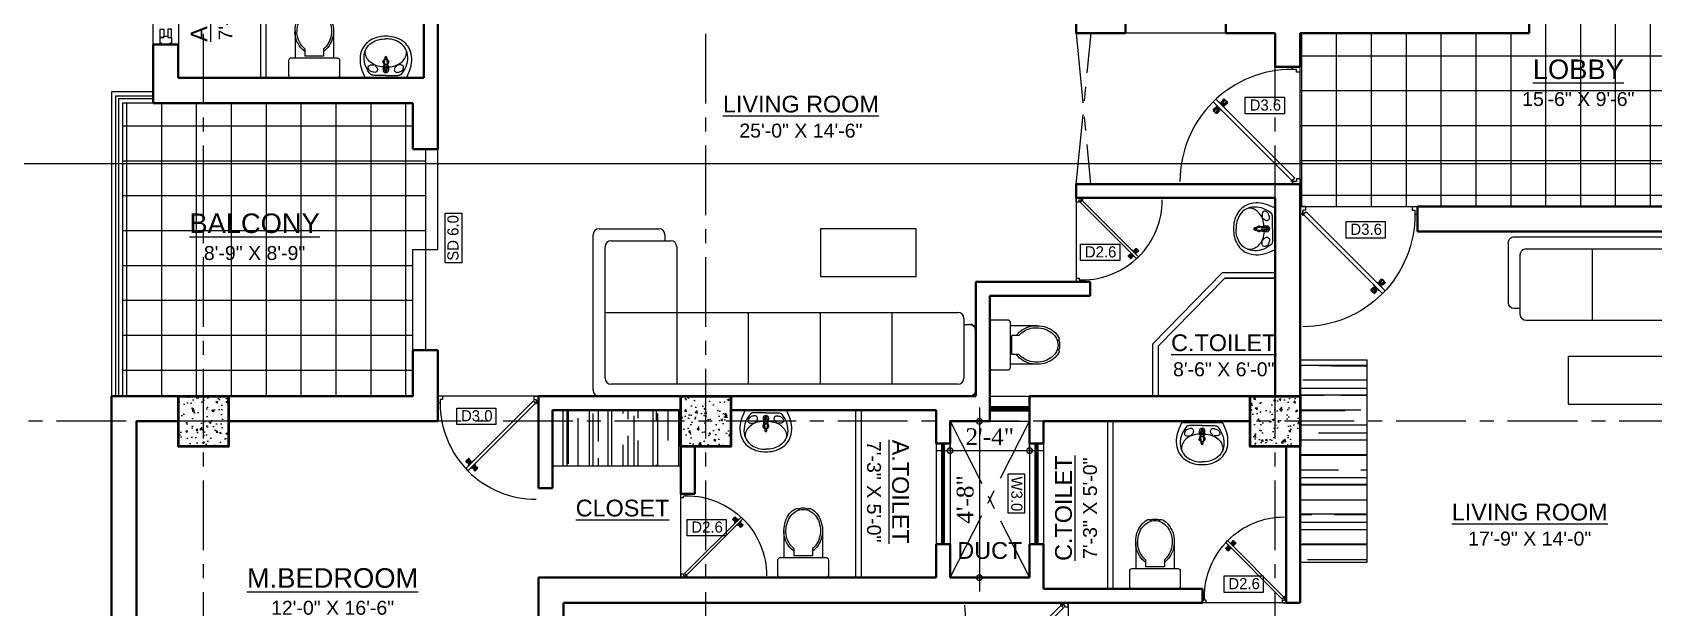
# Model space of a CAD drawing. Header units: inches. Extents: x 5223 to 201172, y -52570 to -12314.
# Drawn here: x 199560 to 200141, y -51948 to -51742 of the extents above; entities that cross this region are included whole.
import ezdxf

# ---------------------------------------------------------------- set-up
doc = ezdxf.new("R2010")
doc.units = ezdxf.units.IN
doc.header["$LTSCALE"] = 20
doc.header["$MEASUREMENT"] = 0
doc.header["$PDMODE"] = 98
doc.linetypes.add('CENTER', pattern=[2, 1.25, -0.25, 0.25, -0.25])
for name, color, linetype, lineweight in [('A FURNITURE', 43, 'Continuous', 5), ('A. WINDOW', 140, 'Continuous', 5), ('CL', 252, 'CENTER', 5), ('column', 1, 'Continuous', 35), ('D-DIM', 5, 'Continuous', 13), ('Dim', 7, 'Continuous', 9), ('Dimention', 77, 'Continuous', 9), ('door', 103, 'Continuous', 9), ('ELE 0.9', 252, 'Continuous', 9), ('FIXT', 34, 'Continuous', 5), ('fur', 44, 'Continuous', 5), ('furniture', 32, 'Continuous', 5), ('hatch tile', 253, 'Continuous', 0), ('Hatrch', 8, 'Continuous', 0), ('PUERTAS', 7, 'Continuous', 13), ('railings', 153, 'Continuous', 9), ('T-TEXT', 7, 'Continuous', 13), ('text', 247, 'Continuous', 13), ('Wall', 7, 'Continuous', 30), ('window', 150, 'Continuous', 13)]:
    doc.layers.add(name, color=color, linetype=linetype, lineweight=lineweight)
doc.styles.add('ARIAL', font='romans.shx')
doc.styles.get("Standard").update_dxf_attribs({"font": 'ARIALN.TTF'})
doc.styles.add('Times', font='times.ttf')
doc.dimstyles.new('D100', dxfattribs={"dimtxt": 8, "dimasz": 9, "dimexe": 5, "dimexo": 5, "dimgap": 2, "dimtad": 1, "dimdec": 0, "dimzin": 3, "dimdsep": 46, "dimlunit": 4, "dimtxsty": 'Times', "dimblk": 'DOTSMALL', "dimcen": 0.09, "dimdle": 5, "dimaunit": 1, "dimadec": 3, "dimazin": 0, "dimtfac": 1, "dimtdec": 0, "dimtix": 1, "dimtofl": 0, "dimtmove": 1, "dimatfit": 0, "dimfxl": 1, "dimtolj": 1, "dimtzin": 0, "dimarcsym": 0})

# ---------------------------------------------------------------- blocks, each defined once
blk = doc.blocks.new('COL')
at = {"layer": 'ELE 0.9'}
h = blk.add_hatch(dxfattribs=at)
h.set_pattern_fill('AR-CONC', color=256, style=0)
h.set_pattern_definition([(50, (0, 0), (7.17260183, -0.62752135), [0.75, -8.25]), (355, (0, 0), (-1.38751334, 7.52192134), [0.6, -6.6]), (100.4514, (0.598, -0.052), (5.78509382, 6.89439542), [0.6374019, -7.01142112]), (46.1842, (0, 2), (10.6724105, -1.65519014), [1.125, -12.375]), (96.6356, (0.889, 1.862), (9.34662706, 9.7411787), [0.9561029, -10.51713]), (351.1842, (0, 2), (9.34661945, 9.741186), [0.9, -9.9]), (21, (1, 1.5), (5.96907052, -4.0261889), [0.75, -8.25]), (326, (1, 1.5), (2.43315332, 7.25150045), [0.6, -6.6]), (71.4514, (1.4974, 1.1645), (8.4022263, 3.22530497), [0.6374019, -7.01142112]), (37.5, (0, 0), (0.121598553, 3.32893854), [0, -6.52, 0, -6.7, 0, -6.625]), (7.5, (0, 0), (2.630695374, 3.94411712), [0, -3.82, 0, -6.37, 0, -2.525]), (327.5, (-2.23, 0), (5.33822436, -0.225548717), [0, -2.5, 0, -7.8, 0, -10.35]), (317.5, (-3.23, 0), (5.8318617, 1.00104982), [0, -3.25, 0, -5.18, 0, -7.35])])
h.paths.add_polyline_path([(151149.68, -27522.26), (151149.68, -27540.26), (151167.68, -27540.26), (151167.68, -27522.26)])
at = {"layer": 'column'}
blk.add_lwpolyline([(151149.68, -27522.26), (151167.68, -27522.26), (151167.68, -27540.26)], dxfattribs=at)
blk.add_lwpolyline([(151149.68, -27522.26), (151167.68, -27522.26), (151167.68, -27540.26), (151149.68, -27540.26)], close=True, dxfattribs=at)
blk = doc.blocks.new('3ft')
at = {"layer": 'PUERTAS', "color": 8}
for p, q in [((22.57, 24.94), (21.65, 25.68)), ((22.63, 24.99), (21.69, 25.75)), ((22.74, 25.1), (21.84, 25.9)), ((22.13, 26.28), (21.98, 26.13)), ((22.88, 25.24), (22.01, 26.06)), ((22.13, 26.28), (22.27, 26.42)), ((22.29, 26.41), (22.27, 26.42)), ((23.16, 25.52), (22.34, 26.39)), ((23.3, 25.66), (22.5, 26.56)), ((23.41, 25.77), (22.65, 26.71)), ((22.69, 24.32), (23.02, 24.83)), ((23.46, 25.83), (22.72, 26.75)), ((22.95, 24.96), (22.84, 25.07)), ((22.98, 24.99), (22.86, 25.1)), ((23.03, 25.04), (22.91, 25.15)), ((22.91, 24.53), (23.1, 24.91)), ((23.11, 25.12), (22.99, 25.23)), ((23.13, 24.76), (23.18, 24.99)), ((23.28, 25.3), (23.17, 25.41)), ((23.36, 25.37), (23.25, 25.49)), ((23.31, 24.94), (23.28, 25.08)), ((23.41, 25.43), (23.3, 25.54)), ((23.46, 25.09), (23.32, 25.13)), ((23.44, 25.45), (23.33, 25.56)), ((23.64, 25.27), (23.41, 25.22)), ((23.87, 25.49), (23.49, 25.3)), ((24.08, 25.71), (23.57, 25.38)), ((23.63, 23.38), (24.14, 23.72)), ((23.84, 23.6), (24.22, 23.79)), ((24.07, 23.82), (24.3, 23.88)), ((24.25, 24), (24.39, 23.97)), ((24.25, 23.26), (24.99, 22.34)), ((24.27, 23.64), (24.38, 23.53)), ((24.3, 23.67), (24.41, 23.56)), ((24.3, 23.32), (25.06, 22.38)), ((24.35, 23.72), (24.46, 23.61)), ((24.4, 24.15), (24.43, 24.01)), ((24.41, 23.43), (25.2, 22.53)), ((24.43, 23.8), (24.54, 23.69)), ((24.58, 24.33), (24.52, 24.1)), ((24.55, 23.57), (25.37, 22.7)), ((24.6, 23.97), (24.72, 23.86)), ((24.8, 24.56), (24.61, 24.18)), ((25.02, 24.77), (24.68, 24.26)), ((24.68, 24.05), (24.79, 23.94)), ((24.73, 24.1), (24.85, 23.99)), ((24.76, 24.13), (24.87, 24.02)), ((24.83, 23.85), (25.7, 23.03)), ((24.97, 23.99), (25.87, 23.2)), ((25.08, 24.1), (26.02, 23.34)), ((25.14, 24.15), (26.06, 23.41)), ((25.58, 22.82), (25.43, 22.67)), ((25.58, 22.82), (25.73, 22.97)), ((25.72, 22.98), (25.73, 22.97)), ((0, 0), (36, 0))]:
    blk.add_line(p, q, dxfattribs=at)
at = {"layer": 'PUERTAS', "color": 1}
for p, q in [((21.67, 25.73), (22.17, 26.23)), ((22.49, 24.95), (21.67, 25.61)), ((21.7, 25.82), (22.14, 26.26)), ((21.73, 25.79), (21.7, 25.82)), ((22.58, 26.7), (22.14, 26.26)), ((22.67, 26.73), (22.17, 26.23)), ((22.61, 26.67), (22.58, 26.7)), ((22.6, 24.96), (23.02, 25.38)), ((22.61, 24.25), (22.92, 24.72)), ((22.62, 24.13), (22.61, 24.14)), ((22.7, 25.07), (22.71, 25.06)), ((23.45, 25.91), (22.79, 26.73)), ((22.82, 25.06), (23.08, 25.32)), ((22.94, 24.95), (22.83, 25.07)), ((22.92, 24.72), (22.92, 24.72)), ((22.93, 24.94), (23.19, 25.21)), ((22.93, 24.84), (22.93, 24.83)), ((23.44, 25.81), (23.02, 25.38)), ((23.34, 25.58), (23.08, 25.32)), ((23.46, 25.47), (23.19, 25.21)), ((23.33, 25.7), (23.34, 25.69)), ((23.45, 25.46), (23.33, 25.57)), ((23.44, 23.31), (23.45, 23.3)), ((23.56, 23.3), (24.03, 23.61)), ((23.57, 25.47), (23.57, 25.47)), ((24.15, 25.79), (23.68, 25.48)), ((23.68, 25.48), (23.68, 25.48)), ((24.03, 23.61), (24.03, 23.62)), ((24.14, 23.62), (24.14, 23.62)), ((24.25, 23.62), (24.51, 23.89)), ((24.27, 25.78), (24.26, 25.79)), ((24.26, 23.29), (24.69, 23.71)), ((24.26, 23.63), (24.37, 23.52)), ((24.37, 23.52), (24.63, 23.77)), ((24.37, 23.4), (24.37, 23.4)), ((24.78, 24.15), (24.51, 23.89)), ((24.89, 24.03), (24.63, 23.77)), ((25.11, 24.14), (24.69, 23.71)), ((24.77, 24.14), (24.88, 24.03)), ((24.79, 24.38), (24.78, 24.37)), ((24.78, 24.26), (24.78, 24.26)), ((25.1, 24.84), (24.79, 24.38)), ((25, 24.03), (25, 24.03)), ((25.09, 24.96), (25.1, 24.95)), ((25.22, 24.14), (26.03, 23.48)), ((26.04, 23.37), (25.54, 22.86)), ((26.01, 23.27), (25.57, 22.83)), ((25.98, 23.3), (26.01, 23.27)), ((24.26, 23.18), (24.92, 22.37)), ((25.04, 22.36), (25.54, 22.86)), ((25.1, 22.42), (25.13, 22.39)), ((25.13, 22.39), (25.57, 22.83))]:
    blk.add_line(p, q, dxfattribs=at)
at = {"layer": 'PUERTAS', "color": 2}
for p, q in [((21.99, 26.11), (21.98, 26.13)), ((26.05, 25.92), (25.23, 26.74)), ((25.42, 22.68), (25.43, 22.67))]:
    blk.add_line(p, q, dxfattribs=at)
at = {"layer": 'PUERTAS', "color": 1}
for centre, start, end in [((22.54, 25.01), 231.07637, 315), ((22.67, 24.2), 135, 225), ((22.73, 26.68), 38.92363, 135), ((22.77, 25.12), 225, 315), ((22.99, 24.89), 135, 219.74275), ((22.87, 24.78), 315, 39.74275), ((23.28, 25.63), 315, 45), ((23.39, 25.86), 315, 38.92363), ((23.51, 23.36), 225, 315), ((23.51, 25.41), 50.25725, 135), ((23.62, 25.53), 230.25725, 315), ((24.09, 23.56), 50.25725, 135), ((24.2, 23.68), 230.25725, 315), ((24.2, 25.73), 45, 135), ((24.32, 23.23), 135, 218.92363), ((24.42, 23.46), 135, 225), ((24.84, 24.31), 135, 219.74275), ((24.72, 24.21), 315, 39.74275), ((24.94, 23.98), 45, 135), ((25.04, 24.89), 315, 45), ((25.17, 24.08), 51.07637, 135), ((25.98, 23.42), 315, 51.07637), ((24.98, 22.42), 218.92363, 315)]:
    blk.add_arc(centre, 0.08, start, end, dxfattribs=at)
at = {"layer": 'window'}
for p, q in [((1.01, 2.52), (25.23, 26.74)), ((26.05, 25.92), (1.77, 1.64)), ((0, 2.4), (0, 0)), ((0.72, 2.4), (0, 2.4)), ((1.6, 0), (0, 0)), ((0.72, 1.52), (0.72, 2.44)), ((0.8, 1.52), (0.72, 1.52)), ((0.8, 1.52), (0.8, 2.41)), ((0.8, 1.2), (0.8, 1.52)), ((1.6, 1.2), (0.8, 1.2)), ((1.57, 1.84), (0.94, 2.47)), ((1.63, 1.89), (0.97, 2.55)), ((1.63, 1.89), (1.57, 1.84)), ((1.77, 1.64), (1.57, 1.84)), ((1.6, 0), (1.6, 1.2)), ((34.4, 0), (34.4, 1.2)), ((34.4, 1.2), (35.2, 1.2)), ((34.4, 0), (36, 0)), ((35.2, 1.2), (35.2, 2.4)), ((35.2, 2.4), (36, 2.4)), ((36, 0), (36, 2.4))]:
    blk.add_line(p, q, dxfattribs=at)
for radius in [0.155, 0.0752]:
    blk.add_circle((0.82, 2.56), radius, dxfattribs=at)
blk.add_arc((0.82, 2.56), 34.38, 359.72845, 90.03333, dxfattribs=at)
blk = doc.blocks.new('*U13')
at = {"color": 3, "xscale": -1}
blk.add_blockref('3ft', (42, 0), dxfattribs=at)
blk = doc.blocks.new('2ft6in')
at = {"layer": 'PUERTAS', "color": 8}
for p, q in [((18.81, 20.78), (18.04, 21.4)), ((18.86, 20.83), (18.08, 21.46)), ((18.95, 20.92), (18.2, 21.58)), ((18.44, 21.9), (18.31, 21.77)), ((19.07, 21.03), (18.34, 21.72)), ((18.44, 21.9), (18.56, 22.02)), ((18.58, 22.01), (18.56, 22.02)), ((19.3, 21.26), (18.61, 22)), ((19.42, 21.38), (18.75, 22.14)), ((19.51, 21.48), (18.88, 22.26)), ((18.91, 20.27), (19.19, 20.69)), ((19.55, 21.53), (18.93, 22.3)), ((19.13, 20.8), (19.03, 20.9)), ((19.15, 20.82), (19.05, 20.92)), ((19.09, 20.44), (19.25, 20.76)), ((19.19, 20.87), (19.1, 20.96)), ((19.25, 20.93), (19.16, 21.02)), ((19.28, 20.63), (19.32, 20.83)), ((19.4, 21.08), (19.31, 21.17)), ((19.47, 21.15), (19.38, 21.24)), ((19.43, 20.78), (19.4, 20.9)), ((19.51, 21.19), (19.42, 21.28)), ((19.55, 20.91), (19.43, 20.94)), ((19.53, 21.21), (19.44, 21.3)), ((19.7, 21.06), (19.51, 21.01)), ((19.89, 21.24), (19.58, 21.08)), ((20.07, 21.42), (19.64, 21.15)), ((19.69, 19.49), (20.12, 19.76)), ((19.87, 19.67), (20.18, 19.83)), ((20.06, 19.85), (20.25, 19.9)), ((20.21, 20), (20.33, 19.97)), ((20.21, 19.38), (20.83, 18.61)), ((20.23, 19.7), (20.32, 19.61)), ((20.25, 19.72), (20.34, 19.63)), ((20.25, 19.43), (20.88, 18.65)), ((20.29, 19.76), (20.38, 19.67)), ((20.33, 20.13), (20.36, 20.01)), ((20.34, 19.53), (21, 18.77)), ((20.36, 19.83), (20.45, 19.74)), ((20.48, 20.28), (20.44, 20.08)), ((20.46, 19.64), (21.14, 18.91)), ((20.5, 19.98), (20.6, 19.89)), ((20.67, 20.47), (20.51, 20.15)), ((20.85, 20.64), (20.57, 20.22)), ((20.57, 20.04), (20.66, 19.95)), ((20.61, 20.09), (20.7, 19.99)), ((20.63, 20.11), (20.72, 20.01)), ((20.69, 19.87), (21.42, 19.19)), ((20.81, 19.99), (21.56, 19.33)), ((20.9, 20.08), (21.68, 19.45)), ((20.95, 20.13), (21.72, 19.51)), ((21.32, 19.01), (21.2, 18.89)), ((21.32, 19.01), (21.44, 19.14)), ((21.43, 19.15), (21.44, 19.14)), ((0, 0), (30, 0))]:
    blk.add_line(p, q, dxfattribs=at)
at = {"layer": 'PUERTAS', "color": 1}
for p, q in [((18.06, 21.44), (18.48, 21.86)), ((18.74, 20.79), (18.06, 21.34)), ((18.08, 21.51), (18.45, 21.88)), ((18.11, 21.49), (18.08, 21.51)), ((18.82, 22.25), (18.45, 21.88)), ((18.9, 22.28), (18.48, 21.86)), ((18.84, 22.23), (18.82, 22.25)), ((18.83, 20.8), (19.18, 21.15)), ((18.84, 20.21), (19.1, 20.6)), ((18.85, 20.11), (18.84, 20.12)), ((18.92, 20.89), (18.93, 20.88)), ((19.54, 21.59), (18.99, 22.27)), ((19.02, 20.88), (19.24, 21.1)), ((19.12, 20.8), (19.03, 20.89)), ((19.1, 20.7), (19.11, 20.69)), ((19.1, 20.6), (19.1, 20.6)), ((19.11, 20.79), (19.33, 21.01)), ((19.54, 21.5), (19.18, 21.15)), ((19.45, 21.31), (19.24, 21.1)), ((19.55, 21.22), (19.33, 21.01)), ((19.45, 21.41), (19.45, 21.41)), ((19.54, 21.22), (19.45, 21.31)), ((19.53, 19.43), (19.54, 19.42)), ((19.64, 21.23), (19.64, 21.23)), ((19.64, 19.42), (20.02, 19.67)), ((19.74, 21.24), (19.73, 21.23)), ((20.12, 21.49), (19.74, 21.24)), ((20.02, 19.67), (20.03, 19.68)), ((20.12, 19.68), (20.12, 19.68)), ((20.21, 19.69), (20.43, 19.9)), ((20.22, 21.48), (20.22, 21.49)), ((20.22, 19.41), (20.57, 19.76)), ((20.22, 19.69), (20.31, 19.6)), ((20.22, 19.32), (20.76, 18.64)), ((20.31, 19.6), (20.52, 19.81)), ((20.31, 19.5), (20.31, 19.5)), ((20.65, 20.12), (20.43, 19.9)), ((20.74, 20.03), (20.52, 19.81)), ((20.93, 20.11), (20.57, 19.76)), ((20.64, 20.11), (20.73, 20.02)), ((20.66, 20.31), (20.65, 20.31)), ((20.65, 20.21), (20.65, 20.22)), ((20.91, 20.7), (20.66, 20.31)), ((20.84, 20.02), (20.83, 20.03)), ((20.86, 18.63), (21.28, 19.05)), ((20.91, 20.8), (20.91, 20.79)), ((20.91, 18.68), (20.94, 18.66)), ((20.94, 18.66), (21.31, 19.03)), ((21.02, 20.12), (21.7, 19.57)), ((21.7, 19.47), (21.28, 19.05)), ((21.67, 19.4), (21.31, 19.03)), ((21.65, 19.42), (21.67, 19.4))]:
    blk.add_line(p, q, dxfattribs=at)
at = {"layer": 'PUERTAS', "color": 2}
for p, q in [((18.33, 21.76), (18.31, 21.77)), ((21.71, 21.6), (21.02, 22.28)), ((21.18, 18.9), (21.2, 18.89))]:
    blk.add_line(p, q, dxfattribs=at)
at = {"layer": 'PUERTAS', "color": 1}
for centre, start, end in [((18.78, 20.84), 231.07637, 315), ((18.89, 20.16), 135, 225), ((18.94, 22.23), 38.92363, 135), ((18.97, 20.93), 225, 315), ((19.16, 20.74), 135, 219.74275), ((19.06, 20.65), 315, 39.74275), ((19.4, 21.36), 315, 45), ((19.49, 21.55), 315, 38.92363), ((19.59, 19.47), 225, 315), ((19.6, 21.18), 50.25725, 135), ((19.68, 21.28), 230.25725, 315), ((20.07, 19.63), 50.25725, 135), ((20.17, 21.44), 45, 135), ((20.16, 19.73), 230.25725, 315), ((20.27, 19.36), 135, 218.92363), ((20.35, 19.55), 135, 225), ((20.7, 20.26), 135, 219.74275), ((20.6, 20.17), 315, 39.74275), ((20.78, 19.98), 45, 135), ((20.82, 18.68), 218.92363, 315), ((20.87, 20.75), 315, 45), ((20.98, 20.07), 51.07637, 135), ((21.65, 19.52), 315, 51.07637)]:
    blk.add_arc(centre, 0.0667, start, end, dxfattribs=at)
at = {"layer": 'window'}
for p, q in [((0.84, 2.1), (21.02, 22.28)), ((21.71, 21.6), (1.47, 1.37)), ((0, 2), (0, 0)), ((0.6, 2), (0, 2)), ((1.33, 0), (0, 0)), ((0.6, 1.26), (0.6, 2.04)), ((0.67, 1.26), (0.6, 1.26)), ((0.67, 1.26), (0.67, 2.01)), ((0.67, 1), (0.67, 1.26)), ((1.33, 1), (0.67, 1)), ((1.31, 1.53), (0.79, 2.06)), ((1.36, 1.58), (0.81, 2.12)), ((1.36, 1.58), (1.31, 1.53)), ((1.47, 1.37), (1.31, 1.53)), ((1.33, 0), (1.33, 1)), ((28.67, 0), (28.67, 1)), ((28.67, 1), (29.33, 1)), ((28.67, 0), (30, 0)), ((29.33, 1), (29.33, 2)), ((29.33, 2), (30, 2)), ((30, 0), (30, 2))]:
    blk.add_line(p, q, dxfattribs=at)
for radius in [0.129, 0.0627]:
    blk.add_circle((0.68, 2.14), radius, dxfattribs=at)
blk.add_arc((0.68, 2.14), 28.65, 359.72845, 90.03333, dxfattribs=at)
blk = doc.blocks.new('*U14')
at = {"color": 3}
blk.add_blockref('2ft6in', (0, 0), dxfattribs=at)
blk = doc.blocks.new('*U19')
at = {"color": 3}
blk.add_blockref('3ft', (0, 0), dxfattribs=at)
blk = doc.blocks.new('*U21')
at = {"layer": 'PUERTAS', "color": 2}
for p, q in [((1.17, 2.94), (29.43, 31.2)), ((30.39, 30.24), (2.06, 1.92)), ((25.66, 30.46), (25.64, 30.48)), ((30.39, 30.24), (29.43, 31.2)), ((29.65, 26.47), (29.67, 26.45)), ((0, 2.8), (0, 0)), ((0.84, 2.8), (0, 2.8)), ((1.87, 0), (0, 0)), ((0.84, 1.77), (0.84, 2.85)), ((0.93, 1.77), (0.84, 1.77)), ((0.93, 1.77), (0.93, 2.81)), ((0.93, 1.4), (0.93, 1.77)), ((1.87, 1.4), (0.93, 1.4)), ((1.84, 2.14), (1.1, 2.88)), ((1.9, 2.21), (1.14, 2.97)), ((1.9, 2.21), (1.84, 2.14)), ((2.06, 1.92), (1.84, 2.14)), ((1.87, 0), (1.87, 1.4)), ((40.13, 0), (40.13, 1.4)), ((40.13, 1.4), (41.07, 1.4)), ((40.13, 0), (42, 0)), ((41.07, 1.4), (41.07, 2.8)), ((41.07, 2.8), (42, 2.8)), ((42, 0), (42, 2.8))]:
    blk.add_line(p, q, dxfattribs=at)
at = {"layer": 'PUERTAS', "color": 8}
for p, q in [((26.33, 29.09), (25.25, 29.96)), ((26.4, 29.16), (25.31, 30.04)), ((26.53, 29.29), (25.48, 30.21)), ((25.81, 30.65), (25.64, 30.48)), ((26.69, 29.45), (25.67, 30.41)), ((25.81, 30.65), (25.99, 30.83)), ((26.01, 30.81), (25.99, 30.83)), ((27.02, 29.77), (26.06, 30.79)), ((27.18, 29.94), (26.26, 30.99)), ((27.31, 30.07), (26.43, 31.16)), ((27.37, 30.14), (26.5, 31.21)), ((26.78, 29.12), (26.65, 29.25)), ((26.8, 29.15), (26.67, 29.28)), ((26.72, 28.62), (26.95, 29.06)), ((26.86, 29.21), (26.73, 29.34)), ((26.96, 29.3), (26.83, 29.43)), ((26.99, 28.89), (27.05, 29.16)), ((27.16, 29.51), (27.03, 29.64)), ((27.26, 29.6), (27.13, 29.73)), ((27.2, 29.09), (27.15, 29.26)), ((27.32, 29.66), (27.18, 29.79)), ((27.37, 29.27), (27.2, 29.31)), ((27.34, 29.69), (27.21, 29.82)), ((27.58, 29.48), (27.31, 29.42)), ((27.84, 29.74), (27.41, 29.52)), ((28.09, 29.99), (27.5, 29.61)), ((26.48, 28.37), (26.86, 28.97)), ((27.57, 27.28), (28.17, 27.67)), ((27.82, 27.53), (28.25, 27.76)), ((28.08, 27.79), (28.35, 27.86)), ((28.29, 28), (28.46, 27.96)), ((28.29, 27.14), (29.16, 26.06)), ((28.32, 27.58), (28.45, 27.45)), ((28.35, 27.61), (28.48, 27.48)), ((28.35, 27.21), (29.23, 26.11)), ((28.41, 27.67), (28.54, 27.54)), ((28.46, 28.18), (28.51, 28.01)), ((28.48, 27.34), (29.4, 26.28)), ((28.5, 27.76), (28.63, 27.63)), ((28.67, 28.39), (28.61, 28.12)), ((28.64, 27.5), (29.6, 26.48)), ((28.7, 27.97), (28.83, 27.84)), ((28.94, 28.65), (28.71, 28.21)), ((29.18, 28.9), (28.8, 28.3)), ((28.8, 28.06), (28.93, 27.93)), ((28.86, 28.12), (28.99, 27.99)), ((28.88, 28.15), (29.01, 28.02)), ((28.96, 27.82), (29.99, 26.87)), ((29.13, 27.99), (30.18, 27.06)), ((29.26, 28.12), (30.35, 27.23)), ((29.33, 28.18), (30.41, 27.31)), ((29.85, 26.62), (29.67, 26.45)), ((29.85, 26.62), (30.02, 26.79)), ((30, 26.81), (30.02, 26.79)), ((0, 0), (42, 0))]:
    blk.add_line(p, q, dxfattribs=at)
at = {"layer": 'PUERTAS', "color": 1}
for p, q in [((25.28, 30.01), (25.87, 30.6)), ((26.24, 29.11), (25.29, 29.88)), ((25.32, 30.12), (25.83, 30.63)), ((25.35, 30.09), (25.32, 30.12)), ((26.35, 31.15), (25.83, 30.63)), ((26.45, 31.19), (25.87, 30.6)), ((26.38, 31.12), (26.35, 31.15)), ((26.36, 29.12), (26.86, 29.61)), ((26.49, 29.24), (26.5, 29.24)), ((27.36, 30.23), (26.59, 31.18)), ((26.63, 29.24), (26.93, 29.54)), ((26.77, 29.11), (26.64, 29.24)), ((26.75, 29.1), (27.06, 29.41)), ((27.35, 30.11), (26.86, 29.61)), ((27.23, 29.84), (26.93, 29.54)), ((27.37, 29.71), (27.06, 29.41)), ((27.22, 29.98), (27.23, 29.97)), ((27.35, 29.7), (27.22, 29.83)), ((27.49, 29.72), (27.5, 29.72)), ((27.63, 29.73), (27.62, 29.72)), ((28.17, 30.09), (27.63, 29.73)), ((28.31, 30.08), (28.3, 30.09)), ((29.27, 29.12), (29.28, 29.11)), ((26.38, 28.3), (26.74, 28.84)), ((26.39, 28.15), (26.38, 28.16)), ((26.74, 28.84), (26.75, 28.84)), ((26.75, 28.97), (26.75, 28.97)), ((27.35, 27.2), (27.36, 27.19)), ((27.49, 27.19), (28.03, 27.54)), ((28.03, 27.54), (28.04, 27.55)), ((28.17, 27.55), (28.16, 27.56)), ((28.29, 27.56), (28.6, 27.87)), ((28.3, 27.04), (29.07, 26.09)), ((28.31, 27.17), (28.8, 27.66)), ((28.31, 27.57), (28.44, 27.44)), ((28.43, 27.43), (28.73, 27.74)), ((28.44, 27.3), (28.43, 27.3)), ((28.91, 28.17), (28.6, 27.87)), ((29.03, 28.04), (28.73, 27.74)), ((29.3, 28.16), (28.8, 27.66)), ((28.89, 28.16), (29.02, 28.03)), ((28.91, 28.3), (28.91, 28.3)), ((29.28, 28.98), (28.92, 28.44)), ((28.92, 28.44), (28.92, 28.43)), ((29.17, 28.03), (29.16, 28.04)), ((29.21, 26.09), (29.79, 26.67)), ((29.28, 26.16), (29.31, 26.12)), ((29.31, 26.12), (29.83, 26.64)), ((29.42, 28.16), (30.37, 27.4)), ((30.38, 27.26), (29.79, 26.67)), ((30.34, 27.15), (29.83, 26.64)), ((30.31, 27.19), (30.34, 27.15))]:
    blk.add_line(p, q, dxfattribs=at)
at = {"layer": 'PUERTAS', "color": 2}
for radius in [0.181, 0.0878]:
    blk.add_circle((0.96, 2.99), radius, dxfattribs=at)
at = {"layer": 'PUERTAS', "color": 8}
blk.add_arc((0.96, 2.99), 40.11, 359.72845, 90.03333, dxfattribs=at)
at = {"layer": 'PUERTAS', "color": 1}
for centre, start, end in [((26.3, 29.18), 231.07637, 315), ((26.52, 31.12), 38.92363, 135), ((26.56, 29.3), 225, 315), ((26.82, 29.03), 135, 219.74275), ((27.16, 29.91), 315, 45), ((27.29, 30.17), 315, 38.92363), ((27.43, 29.65), 50.25725, 135), ((27.56, 29.79), 230.25725, 315), ((28.24, 30.02), 45, 135), ((29.21, 29.04), 315, 45), ((26.45, 28.23), 135, 225), ((26.68, 28.91), 315, 39.74275), ((27.42, 27.25), 225, 315), ((28.1, 27.49), 50.25725, 135), ((28.23, 27.63), 230.25725, 315), ((28.38, 27.1), 135, 218.92363), ((28.5, 27.37), 135, 225), ((28.98, 28.36), 135, 219.74275), ((28.84, 28.24), 315, 39.74275), ((29.1, 27.97), 45, 135), ((29.14, 26.15), 218.92363, 315), ((29.37, 28.09), 51.07637, 135), ((30.31, 27.33), 315, 51.07637)]:
    blk.add_arc(centre, 0.0933, start, end, dxfattribs=at)
blk = doc.blocks.new('E')
at = {"layer": 'fur'}
for p, q in [((-50734.79, -225247.83), (-50734.79, -225247.24)), ((-50734.79, -225249.87), (-50734.79, -225249.26))]:
    blk.add_line(p, q, dxfattribs=at)
blk.add_lwpolyline([(-50724.63, -225248.55, -0.136997), (-50726.19, -225254.7, -0.186769), (-50730.71, -225258.35, -0.175283), (-50738.11, -225258.08), (-50740.91, -225256.94, -0.305773), (-50741.21, -225256.51), (-50741.21, -225248.55), (-50741.21, -225240.59, -0.305773), (-50740.91, -225240.16), (-50738.11, -225239.02, -0.175283), (-50730.71, -225238.75, -0.186769), (-50726.19, -225242.4, -0.136997)], format="xyb", close=True, dxfattribs=at)
for points in [[(-50740.17, -225248.55), (-50740.17, -225243.81, -0.123005), (-50739.85, -225242.51, -0.188998), (-50732.94, -225239.84, -0.253182), (-50727.17, -225243, -0.15566), (-50725.67, -225248.55, -0.992442)], [(-50736.78, -225247.54, -0.063766), (-50736.26, -225244.68, -0.149285), (-50734.03, -225241.47, -0.091017), (-50732.07, -225240.44, -0.13567), (-50730.3, -225240.38, 11.129076)], [(-50736.13, -225244.33), (-50736.39, -225244.24, -0.109697), (-50737.32, -225245.07, -0.323693), (-50738.63, -225244.92, -0.126322), (-50738.92, -225244.49, -0.134788), (-50738.96, -225243.82, -0.061666), (-50738.47, -225242.39, -0.216659), (-50737.53, -225241.62, -0.086919), (-50736.79, -225241.55, -0.280276), (-50736.19, -225241.99, -0.116579), (-50736.01, -225243.06, -0.023936), (-50736.09, -225243.75), (-50735.89, -225243.78)], [(-50740.17, -225248.55), (-50740.17, -225253.29, 0.123005), (-50739.85, -225254.59, 0.188998), (-50732.94, -225257.26, 0.253182), (-50727.17, -225254.1, 0.15566), (-50725.67, -225248.55, 0.992442)], [(-50733.31, -225249), (-50733.76, -225249.07, -0.090943), (-50733.99, -225249.15), (-50735.55, -225249.37), (-50736.79, -225249.56), (-50737.97, -225249.68, -0.413838), (-50739.07, -225248.55, -0.413838), (-50737.97, -225247.42), (-50736.79, -225247.53), (-50735.55, -225247.72), (-50733.99, -225247.95, -0.090943), (-50733.76, -225248.02), (-50733.31, -225248.1, -0.482882)], [(-50736.13, -225252.76), (-50736.39, -225252.86, 0.109697), (-50737.32, -225252.03, 0.323693), (-50738.63, -225252.18, 0.126322), (-50738.92, -225252.61, 0.134788), (-50738.96, -225253.28, 0.061666), (-50738.47, -225254.71, 0.216659), (-50737.53, -225255.48, 0.086919), (-50736.79, -225255.55, 0.280276), (-50736.19, -225255.11, 0.116579), (-50736.01, -225254.04, 0.023936), (-50736.09, -225253.35), (-50735.89, -225253.32)], [(-50736.79, -225247.53, 0.462811), (-50737.95, -225248.55, 0.462811), (-50736.79, -225249.56)], [(-50736.87, -225247.72, 0.414214), (-50737.65, -225248.55, 0.685598)], [(-50736.87, -225249.37, -0.414214), (-50737.65, -225248.55, -0.685598)], [(-50736.87, -225247.72), (-50734.11, -225248.1, -0.389882), (-50733.73, -225248.55, -1.391857)], [(-50736.87, -225249.37), (-50734.11, -225249, 0.389882), (-50733.73, -225248.55, 1.391857)], [(-50736.78, -225249.56, 0.06387), (-50736.26, -225252.41, 0.149285), (-50734.03, -225255.63, 0.091017), (-50732.07, -225256.66, 0.13567), (-50730.3, -225256.72, -11.129076)], [(-50733.76, -225249.07, 0.245866), (-50733.39, -225248.55, 0.245866), (-50733.76, -225248.02)], [(-50733.31, -225248.1), (-50733.03, -225248.13, -0.409667), (-50732.65, -225248.55, -0.409667), (-50733.03, -225248.96), (-50733.31, -225249)], [(-50733.31, -225248.1, -0.389882), (-50732.93, -225248.55, -0.230616), (-50733.08, -225248.9, -0.146126), (-50733.31, -225249)]]:
    blk.add_lwpolyline(points, format="xyb", dxfattribs=at)
for centre, radius in [((-50738.5, -225248.55), 0.535), ((-50738.5, -225248.55), 0.334), ((-50736.38, -225248.55), 0.713), ((-50736.38, -225248.55), 0.45)]:
    blk.add_circle(centre, radius, dxfattribs=at)
for radius, start, end in [(1.12, 226.79311, 331.13189), (1.12, 29.8074, 132.41438), (0.844, 244.46231, 311.95213), (0.844, 49.5633, 114.02227)]:
    blk.add_arc((-50734.79, -225248.55), radius, start, end, dxfattribs=at)
blk = doc.blocks.new('_DotSmall')
at = {"layer": 'Dimention', "color": 0, "const_width": 0.5}
blk.add_lwpolyline([(-0.0625, 0, 1), (0.0625, 0, 1)], format="xyb", close=True, dxfattribs=at)
blk = doc.blocks.new('*D49')
at = {"layer": 'Defpoints', "color": 0, "transparency": 16777216}
for p in [(199917.31, -51891.47), (199888.81, -51894.2), (199917.31, -51894.2)]:
    blk.add_point(p, dxfattribs=at)
at = {"layer": 'Dim', "color": 0, "lineweight": 5, "transparency": 16777216}
for p, q in [((199888.81, -51891.47), (199888.81, -51886.47)), ((199917.31, -51891.47), (199917.31, -51886.47)), ((199883.81, -51891.47), (199922.31, -51891.47))]:
    blk.add_line(p, q, dxfattribs=at)
at = {"layer": 'Dim', "color": 0, "lineweight": 5, "transparency": 16777216, "xscale": 4, "yscale": 4, "zscale": 4, "rotation": 180}
blk.add_blockref('_DotSmall', (199888.81, -51891.47), dxfattribs=at)
at = {"layer": 'Dim', "color": 0, "lineweight": 5, "transparency": 16777216, "xscale": 4, "yscale": 4, "zscale": 4}
blk.add_blockref('_DotSmall', (199917.31, -51891.47), dxfattribs=at)
at = {"layer": 'Dim', "color": 0, "transparency": 16777216, "insert": (199903.06, -51886.47), "char_height": 6, "attachment_point": 5, "style": 'Times'}
blk.add_mtext('\\A1;2\'-4"', dxfattribs=at)
blk = doc.blocks.new('*D50')
at = {"layer": 'Defpoints', "color": 0, "transparency": 16777216}
for p in [(199905.16, -51880.96), (199899.32, -51936.96), (199905.16, -51936.96)]:
    blk.add_point(p, dxfattribs=at)
at = {"layer": 'Dim', "color": 0, "lineweight": 5, "transparency": 16777216}
for p, q in [((199900.16, -51880.96), (199894.32, -51880.96)), ((199899.32, -51875.96), (199899.32, -51941.96)), ((199900.16, -51936.96), (199894.32, -51936.96))]:
    blk.add_line(p, q, dxfattribs=at)
at = {"layer": 'Dim', "color": 0, "lineweight": 5, "transparency": 16777216, "xscale": 4, "yscale": 4, "zscale": 4}
for p, rotation in [((199899.32, -51880.96), 90), ((199899.32, -51936.96), 270)]:
    blk.add_blockref('_DotSmall', p, dxfattribs=dict(at, rotation=rotation))
at = {"layer": 'Dim', "color": 0, "transparency": 16777216, "insert": (199894.26, -51908.96), "char_height": 6, "attachment_point": 5, "rotation": 90, "style": 'Times'}
blk.add_mtext('\\A1;4\'-8"', dxfattribs=at)
blk = doc.blocks.new('TOILTK')
for p, q in [((8.98, 0), (-8.98, 0)), ((-9.98, -1), (-9.98, -6.99)), ((9.98, -6.99), (9.98, -1)), ((-8.98, -7.99), (8.98, -7.99)), ((-7.6, -18.64), (-7.6, -7.99)), ((3.7, -8.66), (-3.7, -8.66)), ((-3.7, -11.49), (-3.7, -8.66)), ((3.7, -11.49), (3.7, -8.66)), ((7.6, -18.64), (7.6, -7.99)), ((-3.25, -27.09), (-3.07, -27.19)), ((3.25, -27.09), (3.07, -27.19))]:
    blk.add_line(p, q)
for points in [[(-3.7, -10.49, 0.072335), (-5.38, -12.03, 0.089665), (-7.16, -15.27, 0.09785), (-7.6, -18.64, 0.081351), (-7, -22.31, 0.089665), (-5.38, -25.26, 0.095836), (-3.07, -27.19, 0.079312)], [(-3.7, -11.49, 0.055189), (-4.81, -12.59, 0.089411), (-6.41, -15.51, 0.097396), (-6.8, -18.54, 0.080942), (-6.26, -21.84, 0.089411), (-4.81, -24.49, 0.104746), (-2.53, -26.34, 0.118951), (0, -26.95, 0.118951), (2.53, -26.34, 0.104746), (4.81, -24.49, 0.089411), (6.26, -21.84, 0.080942), (6.8, -18.54, 0.080942), (6.26, -15.25, 0.089411), (4.81, -12.59, 0.055189), (3.7, -11.49, 0.118951)], [(3.25, -27.09, 0.089115), (5.38, -25.26, 0.089665), (7, -22.31, 0.081351), (7.6, -18.64, 0.081351), (7, -14.98, 0.089665), (5.38, -12.03, 0.072335), (3.7, -10.49, 0.118397)], [(-1.93, -27.21, 0.085299), (0, -27.55, 0.085299), (1.93, -27.21, 0.003669)]]:
    blk.add_lwpolyline(points, format="xyb")
for centre, radius, start, end in [((-8.98, -1), 1, 90, 180), ((8.98, -1), 1, 0, 90), ((-8.98, -6.99), 1, 180, 270), ((8.98, -6.99), 1, 270, 0), ((-2.48, -26.19), 1.16, 239.46815, 330.99108), ((2.48, -26.19), 1.16, 209.00892, 300.53185)]:
    blk.add_arc(centre, radius, start, end)
blk = doc.blocks.new('bo salon14')
for p, q in [((-1112, 1557), (-2281, 1557)), ((501, 1557), (-1557, 1557)), ((-2336, 1502), (-2336, -612)), ((-2225, 1391), (-2225, -501)), ((-1112, 1446), (-2169, 1446)), ((-1558, -501), (-1558, 1446)), ((389, 1446), (-1446, 1446)), ((-890, 1446), (-890, 779)), ((-222, 1446), (-222, 779)), ((445, 834), (445, 1391)), ((556, 946), (556, 1502)), ((-2225, 779), (-1558, 779)), ((-2225, 779), (389, 779)), ((445, 890), (501, 890)), ((-890, 445), (0, 445)), ((-890, 0), (-890, 445)), ((0, 445), (0, 0)), ((-2225, 111), (-1558, 111)), ((0, 0), (-890, 0)), ((-2169, -556), (-1613, -556)), ((-1669, -612), (-1669, -556)), ((-2281, -667), (-1724, -667))]:
    blk.add_line(p, q)
for centre, start, end in [((-2281, 1502), 90, 180), ((501, 1502), 0, 90), ((-2169, 1391), 90, 180), ((389, 1391), 0, 90), ((501, 946), 270, 0), ((389, 834), 270, 0), ((-2169, -501), 180, 270), ((-1613, -501), 270, 0), ((-2281, -612), 180, 270), ((-1724, -612), 270, 0)]:
    blk.add_arc(centre, 55.6, start, end)
blk = doc.blocks.new('Frame_w_casement2_p')
for points in [[(-2.5, 0.75), (-2.5, 2), (-5.5, 2), (-5.5, 0.75)], [(-2.5, -0.75), (-2.5, -2), (-5.5, -2), (-5.5, -0.75)]]:
    blk.add_lwpolyline(points, close=True)
blk.add_lwpolyline([(0, 1.5), (0, -1.5), (-0.5, -1.5), (-0.5, -2), (-2.5, -2), (-2.5, -2), (-2.5, -2), (-2.5, -0.75), (-3, -0.75), (-3, 0.75), (-2.5, 0.75), (-2.5, 2), (-2.5, 2), (-0.5, 2), (-0.5, 1.5), (0, 1.5), (-0.5, 1.5)])

msp = doc.modelspace()

# ---------------------------------------------------------------- hatches: boundary and pattern name
at = {"layer": 'hatch tile'}
h = msp.add_hatch(dxfattribs=at)
h.set_pattern_fill('NET', color=256, scale=100, style=0)
h.set_pattern_definition([(7e-07, (3164.823, 0), (-1.5e-07, 12.5), []), (90.000001, (3164.823, 0), (-12.5, -1.5e-07), [])])
h.paths.add_polyline_path([(200087.31, -51803.96), (200087.31, -51788.61), (200014.31, -51788.61), (200014.31, -51795.96), (200014.31, -51803.96)])
h.paths.add_polyline_path([(200176.31, -51803.96), (200176.31, -51788.61), (200087.31, -51788.61), (200087.31, -51803.96)])
h.paths.add_polyline_path([(200176.31, -51788.61), (200176.31, -51803.96), (200200.31, -51803.96), (200200.31, -51788.61)])
h.paths.add_polyline_path([(200176.31, -51788.61), (200200.31, -51788.61), (200200.31, -51677.96), (200176.31, -51677.96)])
h.paths.add_polyline_path([(200200.31, -51401.26), (200176.31, -51401.25), (200176.31, -51464.39), (200200.31, -51464.96)])
h.paths.add_polyline_path([(200087.31, -51741.96), (200014.31, -51741.96), (200014.31, -51788.61), (200087.31, -51788.61)])
edge = h.paths.add_edge_path()
edge.add_line((200096.31, -51741.96), (200087.31, -51741.96))
edge.add_line((200087.31, -51741.96), (200087.31, -51788.61))
edge.add_line((200087.31, -51788.61), (200176.31, -51788.61))
edge.add_line((200176.31, -51788.61), (200176.31, -51677.96))
edge.add_line((200176.31, -51677.96), (200152.31, -51677.96))
edge.add_line((200152.31, -51677.96), (200152.31, -51475.96))
edge.add_arc((200152.16, -51469.89), 6.07, 88.64634, 271.35366, ccw=False)
edge.add_line((200152.31, -51463.83), (200176.31, -51464.39))
edge.add_line((200176.31, -51464.39), (200176.31, -51401.25))
edge.add_line((200176.31, -51401.25), (200144.31, -51401.25))
edge.add_line((200144.31, -51401.25), (200144.31, -51395.45))
edge.add_line((200144.31, -51395.45), (200096.31, -51395.45))
edge.add_line((200096.31, -51395.45), (200096.31, -51689.96))
edge.add_line((200096.31, -51689.96), (200096.31, -51741.96))
h = msp.add_hatch(dxfattribs=at)
h.set_pattern_fill('NET', color=256, scale=100, style=0)
h.set_pattern_definition([(7e-07, (9868.833, -2325.126), (-1.5e-07, 12.5), []), (90.000001, (9868.833, -2325.126), (-12.5, -1.5e-07), [])])
h.paths.add_polyline_path([(199621.31, -51766.96), (199603.24, -51766.96), (199592.31, -51766.96), (199592.31, -51871.96), (199612.31, -51871.96), (199621.31, -51871.96)])
h.paths.add_polyline_path([(199614.89, -51804.67), (199664.33, -51804.67), (199664.33, -51825.07), (199614.89, -51825.07)], flags=9)
h.paths.add_polyline_path([(199696.31, -51871.96), (199696.31, -51855.46), (199696.31, -51819.46), (199700.81, -51819.46), (199700.81, -51783.46), (199696.31, -51783.46), (199696.31, -51766.96), (199621.31, -51766.96), (199621.31, -51871.96), (199630.31, -51871.96), (199630.31, -51871.96)])
at = {"layer": 'Hatrch'}
h = msp.add_hatch(dxfattribs=at)
h.set_pattern_fill('AR-RROOF', color=256, scale=8, style=0)
h.set_pattern_definition([(0, (9868.833, -2325.1255), (17.6, 8), [120, -16, 40, -8]), (0, (9879.473, -2321.126), (-8, 10.64), [24, -2.64, 48, -6]), (0, (9872.833, -2318.3255), (41.6, 5.36), [64, -11.2, 32, -8])])
h.paths.add_polyline_path([(200038.31, -51880.96), (200038.31, -51858.88), (200014.31, -51858.88), (200014.31, -51871.96), (200014.31, -51880.96)])
h.paths.add_polyline_path([(200014.31, -51931.43), (200038.31, -51931.43), (200038.31, -51880.96), (200014.31, -51880.96), (200014.31, -51889.96)])
h = msp.add_hatch(dxfattribs=at)
h.set_pattern_fill('AR-RROOF', color=256, scale=8, angle=90, style=0)
h.set_pattern_definition([(90.0000007, (12151.656, -7410.209), (-8.0000002, 17.5999999), [120, -16, 40, -8]), (90.000001, (12147.656, -7399.569), (-10.6399999, -8.00000013), [24, -2.64, 48, -6]), (90.0000007, (12144.856, -7406.209), (-5.36000051, 41.59999993), [64, -11.2, 32, -8])])
h.paths.add_polyline_path([(199792.31, -51889.96), (199792.31, -51880.96), (199746.31, -51880.96), (199746.31, -51896.96), (199792.31, -51896.96)])
h.paths.add_polyline_path([(199792.31, -51880.96), (199792.31, -51876.96), (199746.31, -51876.96), (199746.31, -51880.96)])

# ---------------------------------------------------------------- linework, layer by layer
msp.add_line((199898.06, -51848.39), (199898.06, -51869.82))
for centre, start, end in [((199895.92, -51848.39), 360, 90), ((199895.92, -51869.82), 270, 360)]:
    msp.add_arc(centre, 2.14, start, end)
at = {"layer": 'A FURNITURE'}
for points in [[(199961.54, -51871.96), (199961.54, -51853.15), (199986.47, -51827.68), (200005.31, -51827.68)], [(200005.31, -51829.68), (199987.31, -51829.68), (199963.54, -51853.96)], [(199963.54, -51871.96), (199963.54, -51853.96), (199987.31, -51829.68), (200005.31, -51829.68)]]:
    msp.add_lwpolyline(points, dxfattribs=at)
at = {"layer": 'A. WINDOW'}
msp.add_line((199987.68, -51741.96), (199951.68, -51741.96), dxfattribs=at)
msp.add_lwpolyline([(199603.31, -51745.96), (199603.31, -51709.96), (199612.31, -51709.96), (199612.31, -51745.96)], close=True, dxfattribs=at)
at = {"layer": 'CL'}
for p, q in [((199621.31, -52287.1), (199621.31, -51212.26)), ((199801.27, -52287.1), (199801.27, -51212.26)), ((200005.31, -52287.1), (200005.31, -51212.26)), ((199934.06, -51741.96), (199939.15, -51795.96)), ((199934.06, -51795.96), (199939.38, -51741.96)), ((200713.63, -51880.96), (199441.36, -51880.96)), ((199888.81, -51880.96), (199917.31, -51936.96)), ((199888.81, -51936.96), (199917.31, -51880.96))]:
    msp.add_line(p, q, dxfattribs=at)
at = {"layer": 'D-DIM'}
msp.add_line((199413.66, -51788.61), (200765.01, -51788.61), dxfattribs=at)
at = {"layer": 'door'}
for points in [[(199700.81, -51819.46), (199705.31, -51819.46), (199705.31, -51783.46), (199700.81, -51783.46)], [(199696.31, -51819.46), (199700.81, -51819.46), (199700.81, -51855.46), (199696.31, -51855.46)]]:
    msp.add_lwpolyline(points, close=True, dxfattribs=at)
at = {"layer": 'FIXT', "lineweight": 0}
for p, q in [((199641.67, -51697.96), (199641.67, -51757.96)), ((199643.67, -51697.96), (199643.67, -51757.96)), ((199854.95, -51876.96), (199854.95, -51936.96)), ((199856.95, -51876.96), (199856.95, -51936.96)), ((199945.31, -51940.96), (199945.31, -51880.96)), ((199947.31, -51940.96), (199947.31, -51880.96))]:
    msp.add_line(p, q, dxfattribs=at)
msp.add_lwpolyline([(199963.54, -51871.96), (199963.54, -51853.96)], dxfattribs=at)
at = {"layer": 'furniture'}
for p, q in [((199763.04, -51811.98), (199784.47, -51811.98)), ((199876.63, -51811.96), (199842.34, -51811.96)), ((199842.34, -51811.96), (199842.34, -51829.1)), ((199876.63, -51829.1), (199876.63, -51811.96)), ((199760.9, -51869.82), (199760.9, -51814.12)), ((199767.33, -51816.26), (199788.76, -51816.26)), ((199786.62, -51814.12), (199786.62, -51816.26)), ((199765.19, -51865.53), (199765.19, -51818.41)), ((199790.9, -51818.41), (199790.9, -51867.67)), ((199842.34, -51829.1), (199876.63, -51829.1)), ((199765.19, -51841.96), (199790.9, -51841.96)), ((199765.19, -51841.96), (199891.63, -51841.96)), ((199765.19, -51841.96), (199790.9, -51841.96)), ((199816.62, -51867.67), (199816.62, -51841.96)), ((199842.34, -51867.67), (199842.34, -51841.96)), ((199868.06, -51867.67), (199868.06, -51841.96)), ((199893.77, -51844.1), (199893.77, -51865.53)), ((199893.77, -51846.25), (199895.92, -51846.25)), ((200014.31, -51858.88), (200038.31, -51858.88)), ((200038.31, -51931.43), (200038.31, -51858.88)), ((199833.77, -51867.67), (199767.33, -51867.67)), ((199891.63, -51867.67), (199795.19, -51867.67)), ((199833.77, -51871.96), (199763.04, -51871.96)), ((199895.92, -51871.96), (199790.9, -51871.96)), ((199746.31, -51896.96), (199792.31, -51896.96)), ((200014.31, -51931.43), (200038.31, -51931.43))]:
    msp.add_line(p, q, dxfattribs=at)
for centre, start, end in [((199763.04, -51814.12), 90, 180), ((199784.47, -51814.12), 360, 90), ((199767.33, -51818.41), 90, 180), ((199788.76, -51818.41), 360, 90), ((199891.63, -51844.1), 360, 90), ((199763.04, -51869.82), 180, 270), ((199767.33, -51865.53), 180, 270), ((199891.63, -51865.53), 270, 360)]:
    msp.add_arc(centre, 2.14, start, end, dxfattribs=at)
at = {"layer": 'railings'}
for p, q in [((199588.31, -51762.96), (199588.31, -51871.96)), ((199603.24, -51762.96), (199588.31, -51762.96)), ((199592.31, -51766.96), (199592.31, -51871.96)), ((199603.24, -51766.96), (199592.31, -51766.96))]:
    msp.add_line(p, q, dxfattribs=at)
for points in [[(199603.24, -51762.96), (199588.31, -51762.96), (199588.31, -51871.96)], [(199603.24, -51764.46), (199589.81, -51764.46), (199589.81, -51871.96)], [(199603.24, -51765.46), (199590.81, -51765.46), (199590.81, -51871.96)]]:
    msp.add_lwpolyline(points, dxfattribs=at)
at = {"layer": 'T-TEXT', "lineweight": 9}
for points in [[(200008.66, -51770.79), (199994.6, -51770.79), (199994.6, -51764.9), (200008.66, -51764.9)], [(199713.82, -51806.35), (199713.82, -51824.14), (199707.93, -51824.14), (199707.93, -51806.35)], [(200044.79, -51815.31), (200030.73, -51815.31), (200030.73, -51809.41), (200044.79, -51809.41)], [(199949.62, -51823.4), (199935.57, -51823.4), (199935.57, -51817.5), (199949.62, -51817.5)], [(199726.09, -51882.11), (199712.03, -51882.11), (199712.03, -51876.21), (199726.09, -51876.21)], [(199909.61, -51913.82), (199909.61, -51899.76), (199915.51, -51899.76), (199915.51, -51913.82)], [(199808.62, -51921.98), (199794.56, -51921.98), (199794.56, -51916.09), (199808.62, -51916.09)], [(200001.05, -51942.24), (199986.99, -51942.24), (199986.99, -51936.34), (200001.05, -51936.34)]]:
    msp.add_lwpolyline(points, close=True, dxfattribs=at)
at = {"layer": 'Wall'}
for p, q in [((199700.31, -51692.96), (199700.31, -51757.96)), ((199705.31, -51697.96), (199705.31, -51766.96)), ((199934.06, -51736.96), (199934.06, -51741.96)), ((199934.06, -51741.96), (199951.68, -51741.96)), ((199951.68, -51736.96), (199951.68, -51741.96)), ((199987.68, -51736.96), (199987.68, -51741.96)), ((199987.68, -51741.96), (200005.31, -51741.96)), ((200005.31, -51741.96), (200005.31, -51753.96)), ((200096.31, -51741.96), (200014.31, -51741.96)), ((200014.31, -51741.96), (200014.31, -51753.96)), ((200096.31, -51741.96), (200096.31, -51736.96)), ((199603.24, -51766.96), (199603.24, -51745.96)), ((199612.24, -51745.96), (199603.24, -51745.96)), ((199612.24, -51757.96), (199612.24, -51745.96)), ((199700.31, -51757.96), (199612.24, -51757.96)), ((199705.31, -51756.63), (199705.31, -51766.96)), ((200005.31, -51753.96), (200014.31, -51753.96)), ((199696.31, -51766.96), (199603.24, -51766.96)), ((199696.31, -51766.96), (199696.31, -51783.46)), ((199705.31, -51766.96), (199705.31, -51783.46)), ((199696.31, -51783.46), (199705.31, -51783.46)), ((199934.06, -51795.96), (200014.31, -51795.96)), ((199934.06, -51800.96), (199934.06, -51795.96)), ((200014.31, -51795.96), (200014.31, -51803.96)), ((199934.06, -51800.96), (200005.31, -51800.96)), ((200005.31, -51800.96), (200005.31, -51871.96)), ((200014.31, -51803.96), (200014.31, -51871.96)), ((200056.31, -51803.96), (200056.31, -51812.96)), ((200200.31, -51803.96), (200056.31, -51803.96)), ((200200.31, -51812.96), (200056.31, -51812.96)), ((199898.06, -51830.96), (199939.06, -51830.96)), ((199898.06, -51871.96), (199898.06, -51830.96)), ((199939.06, -51835.96), (199939.06, -51830.96)), ((199903.06, -51835.96), (199939.06, -51835.96)), ((199903.06, -51880.96), (199903.06, -51835.96)), ((199696.31, -51855.46), (199705.31, -51855.46)), ((199705.31, -51855.46), (199705.31, -51871.96)), ((199689.31, -51871.96), (199696.31, -51871.96)), ((199705.31, -51880.96), (199705.31, -51871.96)), ((199741.31, -51904.96), (199741.31, -51871.96)), ((199741.31, -51871.96), (199898.06, -51871.96)), ((199917.31, -51871.96), (199996.31, -51871.96)), ((199917.31, -51888.96), (199917.31, -51871.96)), ((199746.31, -51904.96), (199746.31, -51876.96)), ((199746.31, -51876.96), (199792.31, -51876.96)), ((199810.31, -51876.96), (199883.81, -51876.96)), ((199883.81, -51876.96), (199883.81, -51888.96)), ((199888.81, -51880.96), (199903.06, -51880.96)), ((199888.81, -51880.96), (199888.81, -51888.96)), ((199922.31, -51880.96), (199996.31, -51880.96)), ((199922.31, -51880.96), (199996.31, -51880.96)), ((199922.31, -51888.96), (199922.31, -51880.96)), ((199922.31, -51888.96), (199922.31, -51880.96)), ((199792.31, -51889.96), (199792.31, -51906.96)), ((199797.31, -51889.96), (199797.31, -51906.96)), ((199883.81, -51888.96), (199888.81, -51888.96)), ((199917.31, -51888.96), (199922.31, -51888.96)), ((200009.31, -51945.99), (200009.31, -51889.96)), ((200014.31, -51945.99), (200014.31, -51889.96)), ((199741.31, -51904.96), (199746.31, -51904.96)), ((199792.31, -51906.96), (199797.31, -51906.96)), ((199883.81, -51924.96), (199883.81, -51936.96)), ((199883.81, -51924.96), (199888.81, -51924.96)), ((199888.81, -51924.96), (199888.81, -51936.96)), ((199917.31, -51936.96), (199917.31, -51924.96)), ((199917.31, -51924.96), (199922.31, -51924.96)), ((199922.31, -51940.96), (199922.31, -51924.96)), ((199922.31, -51940.96), (199922.31, -51924.96)), ((199741.31, -52074.96), (199741.31, -51936.96)), ((199741.31, -51936.96), (199883.81, -51936.96)), ((199888.81, -51936.96), (199917.31, -51936.96)), ((199922.31, -51940.96), (199979.31, -51940.96)), ((199979.31, -51945.99), (199979.31, -51940.96)), ((199750.31, -52078.96), (199750.31, -51945.96)), ((199750.31, -51945.96), (199979.31, -51945.96)), ((199922.31, -51945.99), (199922.31, -51945.96)), ((200009.31, -51945.99), (200014.31, -51945.99))]:
    msp.add_line(p, q, dxfattribs=at)
for points in [[(199630.31, -51871.96), (199696.31, -51871.96), (199696.31, -51855.46)], [(199588.31, -51964.96), (199588.31, -51871.96), (199612.31, -51871.96)], [(199597.31, -51964.96), (199597.31, -51880.96), (199612.31, -51880.96)], [(199597.31, -51936.46), (199597.31, -51880.96), (199612.31, -51880.96)], [(199630.31, -51880.96), (199680.31, -51880.96)], [(199630.31, -51880.96), (199705.31, -51880.96)]]:
    msp.add_lwpolyline(points, dxfattribs=at)
at = {"layer": 'window'}
for p, q in [((199903.06, -51871.96), (199917.31, -51871.96)), ((199903.06, -51880.96), (199917.31, -51880.96)), ((199883.81, -51888.96), (199883.81, -51924.96)), ((199888.81, -51888.97), (199888.81, -51924.96)), ((199917.31, -51888.96), (199917.31, -51924.96)), ((199922.31, -51888.96), (199922.31, -51924.96))]:
    msp.add_line(p, q, dxfattribs=at)
for points, const_width in [([(199903.06, -51876.46), (199917.31, -51876.46)], 2), ([(199886.31, -51888.96), (199886.31, -51924.96)], 1.5), ([(199919.81, -51888.96), (199919.81, -51924.96)], 1.5)]:
    msp.add_lwpolyline(points, dxfattribs=dict(at, const_width=const_width))

# ---------------------------------------------------------------- block references
at = {"layer": 'A FURNITURE', "xscale": -0.9000000000232832, "zscale": 0.9}
for p, yscale, rotation in [((402410.36, -6090.87), 0.8999999999068677, 270.0000007040668), ((154338.22, 150911.67), 0.8999999999068677, 7.040668048574616e-07), ((-2900.88, -97544.05), 0.8999999999127795, 90.000000703372), ((-2744.56, -97548.62), 0.8999999999068677, 90.0000007040668)]:
    msp.add_blockref('E', p, dxfattribs=dict(at, yscale=yscale, rotation=rotation))
at = {"layer": 'A. WINDOW', "rotation": 269.9999956244101}
msp.add_blockref('Frame_w_casement2_p', (199607.81, -51745.96), dxfattribs=at)
at = {"layer": 'door'}
for name, p, rotation in [('*U21', (200014.31, -51795.96), 90.00000070369624), ('*U14', (199934.06, -51800.96), 270.0000007036962)]:
    msp.add_blockref(name, p, dxfattribs=dict(at, rotation=rotation))
at = {"layer": 'door', "xscale": -1}
for name, p, rotation in [('*U21', (200014.31, -51803.96), 179.9999992963038), ('*U13', (199699.31, -51871.96), 180.0000007036963), ('*U14', (199792.31, -51936.96), 270.0000007034357), ('*U14', (200009.31, -51945.99), 7.03696221293626e-07), ('*U19', (199931.09, -51945.96), 90.00000070343572)]:
    msp.add_blockref(name, p, dxfattribs=dict(at, rotation=rotation))
at = {"layer": 'ELE 0.9', "rotation": 1.659189019570969e-07}
for p in [(48462.63, -24349.7), (48642.63, -24349.7), (48846.63, -24349.7)]:
    msp.add_blockref('COL', p, dxfattribs=at)
at = {"layer": 'FIXT', "lineweight": 0, "extrusion": (0, 0, -1), "zscale": -0.9075975167189404}
for p, xscale, yscale, rotation in [((-199660.99, -51757.96), 0.9075975166615621, 0.9075975166615621, 180.0000078287246), ((-199903.06, -51853.62), 0.9075975166633812, 0.9075975166633812, 270.0000078287247), ((-199836.2, -51936.96), 0.9075975166615621, 0.9075975166615621, 180.0000078287246), ((-199962.25, -51940.96), 0.9075975166615621, 0.9075975166615621, 180.0000078287246)]:
    msp.add_blockref('TOILTK', p, dxfattribs=dict(at, xscale=xscale, yscale=yscale, rotation=rotation))
at = {"layer": 'furniture', "xscale": -0.03852742127492093, "yscale": 0.03852742127492093, "zscale": 0.03852742128230337, "rotation": 359.9999993074952}
msp.add_blockref('bo salon14', (200110.3, -51874.84), dxfattribs=at)

# ---------------------------------------------------------------- texts
at = {"layer": 'T-TEXT', "ltscale": 0.5, "char_height": 7, "attachment_point": 5}
for s, insert, rotation in [('{\\fArial|b0|i0|c0|p34;\\H0.8571x;\\L\\C7;A.TOILET\\P\\H0.8334x;\\l7\'-3" X 5\'-0"}', (199624.22, -51726.36), 90), ('{\\fArial|b0|i0|c0|p34;\\L\\C7;LOBBY\\H0.7143x;\\P\\l15\'-6" X 9\'-6"}', (200113.94, -51759.71), 0), ('{\\fArial|b0|i0|c0|p34;\\H0.8571x;\\L\\C7;LIVING ROOM\\P\\H0.8334x;\\l25\'-0" X 14\'-6"}', (199835.37, -51771.86), 0), ('{\\fArial|b0|i0|c0|p34;\\L\\C7;BALCONY\\H0.7143x;\\P\\l8\'-9" X 8\'-9"}', (199639.61, -51814.87), 0), ('{\\fArial|b0|i0|c0|p34;\\H0.8571x;\\L\\C7;C.TOILET\\P\\H0.8334x;\\l8\'-6" X 6\'-0"}', (199986.89, -51857.35), 0), ('{\\fArial|b0|i0|c0|p34;\\H0.8571x;\\L\\C7;A.TOILET\\P\\H0.8334x;\\l7\'-3" X 5\'-0"}', (199866.54, -51906.16), 270), ('{\\fArial|b0|i0|c0|p34;\\H0.8571x;\\L\\C7;C.TOILET\\P\\H0.8334x;\\l7\'-3" X 5\'-0"}', (199934, -51912.1), 90), ('{\\fArial|b0|i0|c0|p34;\\H0.8571x;\\L\\C7;CLOSET}', (199771.44, -51912.07), 0), ('{\\fArial|b0|i0|c0|p34;\\H0.8571x;\\L\\C7;LIVING ROOM\\P\\H0.8334x;\\l17\'-9" X 14\'-0"}', (200096.53, -51918), 0), ('{\\fArial|b0|i0|c0|p34;\\H0.8571x;\\C7;DUCT}', (199903.06, -51927.27), 0), ('{\\fArial|b0|i0|c0|p34;\\L\\C7;M.BEDROOM\\H0.7143x;\\P\\H1x;\\l12\'-0" X 16\'-6"}', (199667.56, -51941.95), 0)]:
    msp.add_mtext(s, dxfattribs=dict(at, insert=insert, rotation=rotation))
at = {"layer": 'text', "char_height": 4, "attachment_point": 2, "style": 'ARIAL'}
for s, insert in [('{\\fCentury Gothic|b0|i0|c0|p34;D3.6}', (200001.81, -51765.65)), ('{\\fCentury Gothic|b0|i0|c0|p34;D3.6}', (200037.93, -51810.16)), ('{\\fCentury Gothic|b0|i0|c0|p34;D2.6}', (199942.77, -51818.25)), ('{\\fCentury Gothic|b0|i0|c0|p34;D3.0}', (199719.23, -51876.96)), ('{\\fCentury Gothic|b0|i0|c0|p34;D2.6}', (199801.76, -51916.84)), ('{\\fCentury Gothic|b0|i0|c0|p34;D2.6}', (199994.19, -51937.09))]:
    msp.add_mtext(s, dxfattribs=dict(at, insert=insert))
for s, insert, rotation in [('{\\fCentury Gothic|b0|i0|c0|p34;SD 6.0}', (199708.68, -51815.27), 90), ('{\\fCentury Gothic|b0|i0|c0|p34;W3.0}', (199914.76, -51906.96), 270)]:
    msp.add_mtext(s, dxfattribs=dict(at, insert=insert, rotation=rotation))

# ---------------------------------------------------------------- dimensions: what is measured, and where the dimension line sits
at = {"layer": 'Dim'}
for p1, p2, distance, picture, middle in [((199905.16, -51880.96), (199905.16, -51936.96), -5.85, '*D50', (199894.26, -51908.96)), ((199888.8081912, -51894.1957652), (199917.3081909, -51894.1957651), 2.7227223, '*D49', (199903.0581911, -51886.4730428))]:
    dim = msp.add_aligned_dim(p1=p1, p2=p2, distance=distance, dimstyle='D100', override={"dimtxt": 6, "dimasz": 4, "dimfxl": 3, "dimfxlon": 1, "dimlwd": 5, "dimlwe": 5}, dxfattribs=at)
    dim.commit()
    dim.dimension.update_dxf_attribs({"geometry": picture, "text_midpoint": middle})

doc.saveas('drawing.dxf')
